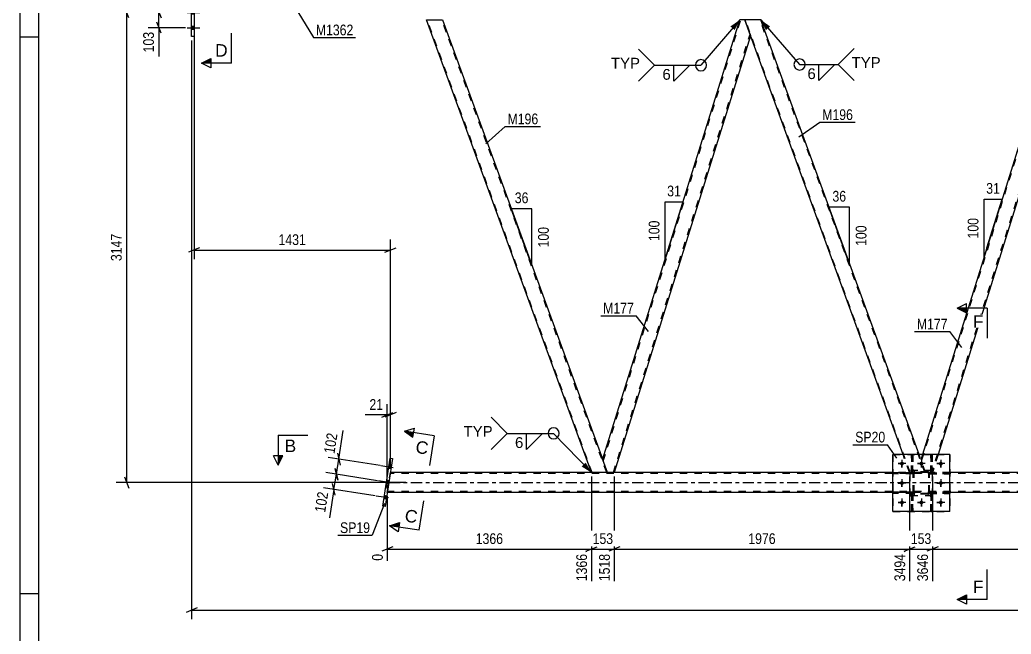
# Model space of a CAD drawing. Header units: millimetres. Extents: x 0 to 841, y 0 to 594.
# Drawn here: x 0 to 265.2, y 287.2 to 451.6 of the extents above; entities that cross this region are included whole.
import ezdxf

# ---------------------------------------------------------------- set-up
doc = ezdxf.new("R2010")
doc.units = ezdxf.units.MM
doc.linetypes.add('DXK_LINE_DOT2', pattern=[3.9198, 1.9599, -1.9599])
doc.linetypes.add('DXK_LINE_DOT3', pattern=[5.9187, 2.979, -0.9799, 0.9799, -0.9799])
doc.styles.add('Arial', font='ARIAL.TTF', dxfattribs={"height": 0.2})
doc.styles.add('Arial Narrow', font='ARIALN.TTF', dxfattribs={"height": 0.2})

# ---------------------------------------------------------------- blocks, each defined once
blk = doc.blocks.new('Unknown-814735583-1133')
at = {"color": 5, "linetype": 'Continuous'}
for p, q in [((0, 594), (0, 0)), ((5, 589), (5, 5)), ((5, 447), (0, 447)), ((5, 298), (0, 298))]:
    blk.add_line(p, q, dxfattribs=at)
blk = doc.blocks.new('Part-814735583-3756 - 3299')
at = {"color": 7, "linetype": 'DXK_LINE_DOT2'}
for p, q in [((239.02, 330.4), (233.62, 330.4)), ((233.62, 330.08), (233.62, 330.4)), ((239.02, 330.08), (233.62, 330.08)), ((238.42, 330.08), (238.42, 330.4)), ((239.02, 330.4), (239.02, 330.08))]:
    blk.add_line(p, q, dxfattribs=at)
blk = doc.blocks.new('Part-814735583-3617 - 3299')
at = {"color": 7, "linetype": 'DXK_LINE_DOT2'}
for p, q in [((278.03, 451.64), (241.21, 333.52)), ((280.51, 447.76), (243.93, 330.42)), ((280.62, 447.44), (280.64, 447.39)), ((280.64, 447.39), (280.62, 447.44)), ((241.5, 335.24), (241.08, 333.89)), ((245.68, 335.24), (244.18, 330.42)), ((242.34, 330.42), (241.08, 333.89)), ((244.18, 330.42), (242.34, 330.42))]:
    blk.add_line(p, q, dxfattribs=at)
at = {"color": 2, "linetype": 'Continuous'}
for p, q in [((277.78, 451.64), (241.5, 335.24)), ((279.1, 451.64), (277.78, 451.64)), ((280.62, 447.44), (279.1, 451.64)), ((280.64, 447.39), (245.68, 335.24))]:
    blk.add_line(p, q, dxfattribs=at)
blk = doc.blocks.new('Part-814735583-3607 - 3299')
at = {"color": 2, "linetype": 'Continuous'}
for p, q in [((155.94, 333.89), (192.64, 451.64)), ((193.96, 451.64), (192.64, 451.64)), ((195.49, 447.44), (193.96, 451.64)), ((195.51, 447.39), (159.05, 330.42)), ((157.2, 330.42), (155.96, 333.84))]:
    blk.add_line(p, q, dxfattribs=at)
at = {"color": 7, "linetype": 'DXK_LINE_DOT2'}
for p, q in [((156.08, 333.52), (192.9, 451.64)), ((158.8, 330.42), (195.37, 447.76)), ((195.49, 447.44), (195.51, 447.39)), ((195.51, 447.39), (195.49, 447.44)), ((155.94, 333.89), (155.96, 333.84)), ((159.05, 330.42), (157.2, 330.42))]:
    blk.add_line(p, q, dxfattribs=at)
blk = doc.blocks.new('Part-814735583-3693 - 3299')
at = {"color": 2, "linetype": 'Continuous'}
for p, q in [((248.82, 335.24), (233.62, 335.24)), ((233.62, 320.04), (233.62, 335.24)), ((248.82, 320.04), (248.82, 335.24)), ((248.82, 320.04), (233.62, 320.04))]:
    blk.add_line(p, q, dxfattribs=at)
blk = doc.blocks.new('Part-814735583-3585 - 3299')
at = {"color": 7, "linetype": 'DXK_LINE_DOT2'}
for p, q in [((244.22, 331.04), (238.22, 331.04)), ((238.22, 324.24), (238.22, 331.04)), ((244.22, 324.24), (244.22, 331.04)), ((244.22, 324.24), (238.22, 324.24))]:
    blk.add_line(p, q, dxfattribs=at)
blk = doc.blocks.new('Bolt-814735583-3514 - 3299')
at = {"color": 1, "linetype": 'Continuous'}
for p, q in [((234.98, 332.84), (235.67, 332.84)), ((236.02, 333.88), (236.02, 333.19)), ((236.02, 331.8), (236.02, 332.49)), ((237.06, 332.84), (236.37, 332.84)), ((240.18, 332.84), (240.87, 332.84)), ((241.22, 333.88), (241.22, 333.19)), ((241.22, 331.8), (241.22, 332.49)), ((242.26, 332.84), (241.57, 332.84)), ((245.38, 332.84), (246.07, 332.84)), ((246.42, 333.88), (246.42, 333.19)), ((246.42, 331.8), (246.42, 332.49)), ((247.46, 332.84), (246.77, 332.84)), ((234.98, 327.64), (235.67, 327.64)), ((236.02, 328.68), (236.02, 327.99)), ((236.02, 326.6), (236.02, 327.29)), ((237.06, 327.64), (236.37, 327.64)), ((245.38, 327.64), (246.07, 327.64)), ((246.42, 328.68), (246.42, 327.99)), ((246.42, 326.6), (246.42, 327.29)), ((247.46, 327.64), (246.77, 327.64)), ((234.98, 322.44), (235.67, 322.44)), ((236.02, 323.48), (236.02, 322.79)), ((236.02, 321.4), (236.02, 322.09)), ((237.06, 322.44), (236.37, 322.44)), ((240.18, 322.44), (240.87, 322.44)), ((241.22, 323.48), (241.22, 322.79)), ((241.22, 321.4), (241.22, 322.09)), ((242.26, 322.44), (241.57, 322.44)), ((245.38, 322.44), (246.07, 322.44)), ((246.42, 323.48), (246.42, 322.79)), ((246.42, 321.4), (246.42, 322.09)), ((247.46, 322.44), (246.77, 322.44))]:
    blk.add_line(p, q, dxfattribs=at)
blk = doc.blocks.new('Bolt-814735583-3528 - 3299')
at = {"linetype": 'Continuous'}
for points in [[(46.61, 457.3), (46.61, 458.18), (45.97, 458.18), (45.97, 457.3)], [(46.61, 457.3), (46.61, 458.18), (45.97, 458.18), (45.97, 457.3)], [(46.61, 457.3), (46.61, 458.18), (45.97, 458.18), (45.97, 457.3)], [(46.61, 453.2), (46.61, 454.08), (45.97, 454.08), (45.97, 453.2)], [(46.61, 453.2), (46.61, 454.08), (45.97, 454.08), (45.97, 453.2)], [(46.61, 449.1), (46.61, 449.98), (45.97, 449.98), (45.97, 449.1)], [(46.61, 449.1), (46.61, 449.98), (45.97, 449.98), (45.97, 449.1)], [(46.61, 449.1), (46.61, 449.98), (45.97, 449.98), (45.97, 449.1)]]:
    blk.add_hatch(color=1, dxfattribs=at).paths.add_polyline_path(points)
at = {"color": 1, "linetype": 'Continuous'}
for p, q in [((44.81, 457.74), (48.13, 457.74)), ((44.81, 457.74), (48.13, 457.74)), ((44.81, 457.74), (48.13, 457.74)), ((45.97, 458.18), (46.61, 458.18)), ((45.97, 458.18), (46.61, 458.18)), ((45.97, 458.18), (46.61, 458.18)), ((45.97, 457.3), (46.61, 457.3)), ((45.97, 457.3), (46.61, 457.3)), ((45.97, 457.3), (46.61, 457.3)), ((44.81, 453.64), (48.13, 453.64)), ((44.81, 453.64), (48.13, 453.64)), ((45.97, 454.08), (46.61, 454.08)), ((45.97, 454.08), (46.61, 454.08)), ((45.97, 453.2), (46.61, 453.2)), ((45.97, 453.2), (46.61, 453.2)), ((44.81, 449.54), (48.13, 449.54)), ((44.81, 449.54), (48.13, 449.54)), ((44.81, 449.54), (48.13, 449.54)), ((45.97, 449.98), (46.61, 449.98)), ((45.97, 449.98), (46.61, 449.98)), ((45.97, 449.98), (46.61, 449.98)), ((45.97, 449.1), (46.61, 449.1)), ((45.97, 449.1), (46.61, 449.1)), ((45.97, 449.1), (46.61, 449.1))]:
    blk.add_line(p, q, dxfattribs=at)
blk = doc.blocks.new('Bolt-814735583-3529 - 3299')
at = {"linetype": 'Continuous'}
for points in [[(98.81, 332.37), (98.67, 331.5), (99.31, 331.4), (99.44, 332.27)], [(98.81, 332.37), (98.67, 331.5), (99.31, 331.4), (99.44, 332.27)], [(98.81, 332.37), (98.67, 331.5), (99.31, 331.4), (99.44, 332.27)], [(98.17, 328.32), (98.04, 327.45), (98.67, 327.35), (98.81, 328.22)], [(98.17, 328.32), (98.04, 327.45), (98.67, 327.35), (98.81, 328.22)], [(97.54, 324.27), (97.4, 323.4), (98.03, 323.3), (98.17, 324.17)], [(97.54, 324.27), (97.4, 323.4), (98.03, 323.3), (98.17, 324.17)], [(97.54, 324.27), (97.4, 323.4), (98.03, 323.3), (98.17, 324.17)]]:
    blk.add_hatch(color=1, dxfattribs=at).paths.add_polyline_path(points)
at = {"color": 1, "linetype": 'Continuous'}
for p, q in [((99.89, 331.75), (96.61, 332.27)), ((99.89, 331.75), (96.61, 332.27)), ((99.89, 331.75), (96.61, 332.27)), ((99.44, 332.27), (98.81, 332.37)), ((99.44, 332.27), (98.81, 332.37)), ((99.44, 332.27), (98.81, 332.37)), ((99.31, 331.4), (98.67, 331.5)), ((99.31, 331.4), (98.67, 331.5)), ((99.31, 331.4), (98.67, 331.5)), ((99.25, 327.7), (95.97, 328.22)), ((99.25, 327.7), (95.97, 328.22)), ((98.67, 327.35), (98.04, 327.45)), ((98.67, 327.35), (98.04, 327.45)), ((98.81, 328.22), (98.17, 328.32)), ((98.81, 328.22), (98.17, 328.32)), ((98.62, 323.65), (95.34, 324.17)), ((98.62, 323.65), (95.34, 324.17)), ((98.62, 323.65), (95.34, 324.17)), ((98.17, 324.17), (97.54, 324.27)), ((98.17, 324.17), (97.54, 324.27)), ((98.17, 324.17), (97.54, 324.27)), ((98.03, 323.3), (97.4, 323.4)), ((98.03, 323.3), (97.4, 323.4)), ((98.03, 323.3), (97.4, 323.4))]:
    blk.add_line(p, q, dxfattribs=at)
blk = doc.blocks.new('Part-814735583-3543 - 3299')
at = {"color": 7, "linetype": 'DXK_LINE_DOT2'}
for p, q in [((243.78, 320.04), (243.78, 324.87)), ((243.78, 324.87), (244.1, 324.87)), ((243.78, 324.27), (244.1, 324.27)), ((244.1, 324.87), (244.1, 320.04)), ((244.1, 320.04), (243.78, 320.04))]:
    blk.add_line(p, q, dxfattribs=at)
blk = doc.blocks.new('Part-814735583-3753 - 3299')
at = {"color": 7, "linetype": 'DXK_LINE_DOT2'}
for p, q in [((239.02, 325.2), (233.62, 325.2)), ((233.62, 324.88), (233.62, 325.2)), ((239.02, 324.88), (233.62, 324.88)), ((238.42, 324.88), (238.42, 325.2)), ((239.02, 325.2), (239.02, 324.88))]:
    blk.add_line(p, q, dxfattribs=at)
blk = doc.blocks.new('Part-814735583-3687 - 3299')
at = {"color": 7, "linetype": 'DXK_LINE_DOT2'}
for p, q in [((239.02, 330.16), (239.06, 330.34)), ((239.06, 330.34), (239.02, 330.16)), ((239.02, 325.12), (239.02, 330.16)), ((239.26, 330.16), (239.28, 330.25)), ((239.26, 325.12), (239.26, 330.16)), ((239.28, 330.25), (239.33, 330.33)), ((239.32, 330.6), (239.5, 330.64)), ((239.5, 330.64), (239.32, 330.6)), ((239.33, 330.33), (239.41, 330.38)), ((239.41, 330.38), (239.5, 330.4)), ((242.94, 330.64), (239.5, 330.64)), ((239.5, 330.4), (242.94, 330.4)), ((242.94, 330.64), (243.13, 330.6)), ((243.13, 330.6), (242.94, 330.64)), ((242.94, 330.4), (243.03, 330.38)), ((243.03, 330.38), (243.11, 330.33)), ((243.11, 330.33), (243.16, 330.25)), ((243.16, 330.25), (243.18, 330.16)), ((243.18, 325.12), (243.18, 330.16)), ((243.39, 330.34), (243.42, 330.16)), ((243.42, 330.16), (243.39, 330.34)), ((243.42, 325.12), (243.42, 330.16)), ((239.06, 324.93), (239.02, 325.12)), ((239.02, 325.12), (239.06, 324.93)), ((239.28, 325.03), (239.26, 325.12)), ((239.33, 324.95), (239.28, 325.03)), ((239.5, 324.64), (239.32, 324.67)), ((239.32, 324.67), (239.5, 324.64)), ((239.41, 324.9), (239.33, 324.95)), ((239.5, 324.88), (239.41, 324.9)), ((242.94, 324.88), (239.5, 324.88)), ((242.94, 324.64), (239.5, 324.64)), ((243.03, 324.9), (242.94, 324.88)), ((243.13, 324.67), (242.94, 324.64)), ((242.94, 324.64), (243.13, 324.67)), ((243.11, 324.95), (243.03, 324.9)), ((243.16, 325.03), (243.11, 324.95)), ((243.18, 325.12), (243.16, 325.03)), ((243.42, 325.12), (243.39, 324.93)), ((243.39, 324.93), (243.42, 325.12))]:
    blk.add_line(p, q, dxfattribs=at)
at = {"color": 7, "linetype": 'DXK_LINE_DOT3'}
blk.add_line((241.22, 327.64), (241.22, 327.64), dxfattribs=at)
at = {"color": 7, "linetype": 'DXK_LINE_DOT2'}
for centre, start, end in [((239.5, 330.16), 112.5, 157.5), ((239.5, 330.16), 112.5, 157.5), ((242.94, 330.16), 22.5, 67.5), ((242.94, 330.16), 22.5, 67.5), ((239.5, 325.12), 202.5, 247.5), ((239.5, 325.12), 202.5, 247.5), ((242.94, 325.12), 292.5, 337.5), ((242.94, 325.12), 292.5, 337.5)]:
    blk.add_arc(centre, 0.48, start, end, dxfattribs=at)
blk = doc.blocks.new('Part-814735583-3594 - 3299')
at = {"color": 7, "linetype": 'DXK_LINE_DOT2'}
for p, q in [((98.32, 325.14), (99.15, 330.42)), ((774.37, 330.18), (99.12, 330.18)), ((248.82, 330.42), (233.62, 330.42)), ((774.37, 325.38), (98.36, 325.38)), ((248.82, 325.14), (233.62, 325.14))]:
    blk.add_line(p, q, dxfattribs=at)
at = {"color": 2, "linetype": 'Continuous'}
for p, q in [((233.62, 330.42), (99.15, 330.42)), ((489.02, 330.42), (248.82, 330.42)), ((233.62, 325.14), (98.32, 325.14)), ((489.02, 325.14), (248.82, 325.14))]:
    blk.add_line(p, q, dxfattribs=at)
at = {"color": 7, "linetype": 'DXK_LINE_DOT3'}
blk.add_line((98.74, 327.78), (774.37, 327.78), dxfattribs=at)
blk = doc.blocks.new('Part-814735583-3612 - 3299')
at = {"color": 2, "linetype": 'Continuous'}
for p, q in [((198.22, 451.64), (193.96, 451.64)), ((240.59, 335.24), (198.22, 451.64)), ((236.33, 335.24), (195.49, 447.44))]:
    blk.add_line(p, q, dxfattribs=at)
at = {"color": 7, "linetype": 'DXK_LINE_DOT2'}
for p, q in [((193.96, 451.64), (195.49, 447.44)), ((238.25, 330.42), (194.13, 451.64)), ((242.17, 330.42), (198.05, 451.64)), ((238.08, 330.42), (236.33, 335.24)), ((242.34, 330.42), (240.59, 335.24)), ((242.34, 330.42), (238.08, 330.42))]:
    blk.add_line(p, q, dxfattribs=at)
blk = doc.blocks.new('Bolt-814735583-3618 - 3299')
at = {"linetype": 'Continuous'}
for points in [[(236.54, 332.84, -1), (235.5, 332.84, -1)], [(241.74, 332.84, -1), (240.7, 332.84, -1)], [(246.94, 332.84, -1), (245.9, 332.84, -1)], [(236.54, 327.64, -1), (235.5, 327.64, -1)], [(246.94, 327.64, -1), (245.9, 327.64, -1)], [(236.54, 322.44, -1), (235.5, 322.44, -1)], [(241.74, 322.44, -1), (240.7, 322.44, -1)], [(246.94, 322.44, -1), (245.9, 322.44, -1)]]:
    blk.add_hatch(color=1, dxfattribs=at).paths.add_polyline_path(points)
at = {"color": 1, "linetype": 'Continuous'}
for p, q in [((237.06, 332.84), (234.98, 332.84)), ((236.02, 333.88), (236.02, 331.8)), ((242.26, 332.84), (240.18, 332.84)), ((241.22, 333.88), (241.22, 331.8)), ((247.46, 332.84), (245.38, 332.84)), ((246.42, 333.88), (246.42, 331.8)), ((237.06, 327.64), (234.98, 327.64)), ((236.02, 328.68), (236.02, 326.6)), ((247.46, 327.64), (245.38, 327.64)), ((246.42, 328.68), (246.42, 326.6)), ((237.06, 322.44), (234.98, 322.44)), ((236.02, 323.48), (236.02, 321.4)), ((242.26, 322.44), (240.18, 322.44)), ((241.22, 323.48), (241.22, 321.4)), ((247.46, 322.44), (245.38, 322.44)), ((246.42, 323.48), (246.42, 321.4))]:
    blk.add_line(p, q, dxfattribs=at)
blk = doc.blocks.new('Part-814735583-3649 - 3299')
at = {"color": 2, "linetype": 'Continuous'}
for p, q in [((97.1, 321.46), (99.11, 334.3)), ((99.11, 334.3), (99.75, 334.2)), ((99.75, 334.2), (97.73, 321.36)), ((97.73, 321.36), (97.1, 321.46))]:
    blk.add_line(p, q, dxfattribs=at)
blk = doc.blocks.new('Part-814735583-3685 - 3299')
at = {"color": 2, "linetype": 'Continuous'}
for p, q in [((152.95, 330.42), (108.83, 451.64)), ((108.83, 451.64), (113.08, 451.64)), ((113.08, 451.64), (155.96, 333.84))]:
    blk.add_line(p, q, dxfattribs=at)
at = {"color": 7, "linetype": 'DXK_LINE_DOT2'}
for p, q in [((153.12, 330.42), (109, 451.64)), ((157.03, 330.42), (112.91, 451.64)), ((157.2, 330.42), (155.96, 333.84)), ((157.2, 330.42), (152.95, 330.42))]:
    blk.add_line(p, q, dxfattribs=at)
blk = doc.blocks.new('Part-814735583-3686 - 3299')
at = {"color": 7, "linetype": 'DXK_LINE_DOT2'}
for p, q in [((244.22, 331.04), (238.22, 331.04)), ((238.22, 324.24), (238.22, 331.04)), ((244.22, 324.24), (244.22, 331.04)), ((244.22, 324.24), (238.22, 324.24))]:
    blk.add_line(p, q, dxfattribs=at)
blk = doc.blocks.new('Part-814735583-3688 - 3299')
at = {"color": 7, "linetype": 'DXK_LINE_DOT2'}
for p, q in [((233.62, 335.24), (248.82, 335.24)), ((233.62, 335.24), (233.62, 320.04)), ((248.82, 335.24), (248.82, 320.04)), ((233.62, 320.04), (248.82, 320.04))]:
    blk.add_line(p, q, dxfattribs=at)
blk = doc.blocks.new('Part-814735583-3697 - 3299')
at = {"color": 7, "linetype": 'DXK_LINE_DOT2'}
for p, q in [((238.9, 324.87), (238.58, 324.87)), ((238.58, 324.87), (238.58, 320.04)), ((238.58, 324.27), (238.9, 324.27)), ((238.9, 320.04), (238.9, 324.87)), ((238.58, 320.04), (238.9, 320.04))]:
    blk.add_line(p, q, dxfattribs=at)
blk = doc.blocks.new('Part-814735583-3708 - 3299')
at = {"color": 7, "linetype": 'DXK_LINE_DOT2'}
for p, q in [((243.78, 330.39), (243.78, 335.24)), ((243.78, 335.24), (244.1, 335.24)), ((244.1, 335.24), (244.1, 330.39)), ((243.78, 330.99), (244.1, 330.99)), ((244.1, 330.39), (243.78, 330.39))]:
    blk.add_line(p, q, dxfattribs=at)
blk = doc.blocks.new('Part-814735583-3711 - 3299')
at = {"color": 7, "linetype": 'DXK_LINE_DOT2'}
for p, q in [((248.82, 325.2), (243.42, 325.2)), ((243.42, 325.2), (243.42, 324.88)), ((243.42, 324.88), (248.82, 324.88)), ((244.02, 324.88), (244.02, 325.2)), ((248.82, 324.88), (248.82, 325.2))]:
    blk.add_line(p, q, dxfattribs=at)
blk = doc.blocks.new('Part-814735583-3714 - 3299')
at = {"color": 7, "linetype": 'DXK_LINE_DOT2'}
for p, q in [((248.82, 330.4), (243.42, 330.4)), ((243.42, 330.4), (243.42, 330.08)), ((243.42, 330.08), (248.82, 330.08)), ((244.02, 330.08), (244.02, 330.4)), ((248.82, 330.08), (248.82, 330.4))]:
    blk.add_line(p, q, dxfattribs=at)
blk = doc.blocks.new('Part-814735583-3720 - 3299')
at = {"color": 7, "linetype": 'DXK_LINE_DOT2'}
for p, q in [((243.42, 330.08), (243.42, 330.4)), ((243.42, 330.4), (248.82, 330.4)), ((248.82, 330.08), (243.42, 330.08)), ((244.02, 330.08), (244.02, 330.4)), ((248.82, 330.4), (248.82, 330.08))]:
    blk.add_line(p, q, dxfattribs=at)
blk = doc.blocks.new('Part-814735583-3733 - 3299')
at = {"color": 7, "linetype": 'DXK_LINE_DOT2'}
for p, q in [((238.58, 330.39), (238.58, 335.24)), ((238.58, 335.24), (238.9, 335.24)), ((238.9, 335.24), (238.9, 330.39)), ((238.58, 330.99), (238.9, 330.99)), ((238.9, 330.39), (238.58, 330.39))]:
    blk.add_line(p, q, dxfattribs=at)
blk = doc.blocks.new('Part-814735583-3739 - 3299')
at = {"color": 7, "linetype": 'DXK_LINE_DOT2'}
for p, q in [((238.58, 320.04), (238.58, 324.87)), ((238.58, 324.87), (238.9, 324.87)), ((238.58, 324.27), (238.9, 324.27)), ((238.9, 324.87), (238.9, 320.04)), ((238.9, 320.04), (238.58, 320.04))]:
    blk.add_line(p, q, dxfattribs=at)
blk = doc.blocks.new('Part-814735583-3750 - 3299')
at = {"color": 2, "linetype": 'Continuous'}
blk.add_line((244.1, 335.24), (243.78, 335.24), dxfattribs=at)
at = {"color": 7, "linetype": 'DXK_LINE_DOT2'}
for p, q in [((243.78, 335.24), (243.78, 330.39)), ((244.1, 330.39), (244.1, 335.24)), ((243.78, 330.99), (244.1, 330.99)), ((243.78, 330.39), (244.1, 330.39))]:
    blk.add_line(p, q, dxfattribs=at)
blk = doc.blocks.new('Part-814735583-3759 - 3299')
at = {"color": 7, "linetype": 'DXK_LINE_DOT2'}
for p, q in [((243.42, 324.88), (243.42, 325.2)), ((243.42, 325.2), (248.82, 325.2)), ((248.82, 324.88), (243.42, 324.88)), ((244.02, 324.88), (244.02, 325.2)), ((248.82, 325.2), (248.82, 324.88))]:
    blk.add_line(p, q, dxfattribs=at)
blk = doc.blocks.new('Part-814735583-3761 - 3299')
at = {"color": 7, "linetype": 'DXK_LINE_DOT2'}
for p, q in [((239.02, 325.2), (233.62, 325.2)), ((233.62, 325.2), (233.62, 324.88)), ((239.02, 324.88), (233.62, 324.88)), ((238.42, 324.88), (238.42, 325.2)), ((239.02, 324.88), (239.02, 325.2))]:
    blk.add_line(p, q, dxfattribs=at)
blk = doc.blocks.new('Part-814735583-3764 - 3299')
at = {"color": 7, "linetype": 'DXK_LINE_DOT2'}
for p, q in [((239.02, 330.4), (233.62, 330.4)), ((233.62, 330.4), (233.62, 330.08)), ((239.02, 330.08), (233.62, 330.08)), ((238.42, 330.08), (238.42, 330.4)), ((239.02, 330.08), (239.02, 330.4))]:
    blk.add_line(p, q, dxfattribs=at)
blk = doc.blocks.new('Part-814735583-3765 - 3299')
at = {"color": 7, "linetype": 'DXK_LINE_DOT2'}
for p, q in [((239.02, 330.16), (239.06, 330.34)), ((239.06, 330.34), (239.02, 330.16)), ((239.02, 325.12), (239.02, 330.16)), ((239.26, 330.16), (239.28, 330.25)), ((239.26, 325.12), (239.26, 330.16)), ((239.28, 330.25), (239.33, 330.33)), ((239.32, 330.6), (239.5, 330.64)), ((239.5, 330.64), (239.32, 330.6)), ((239.33, 330.33), (239.41, 330.38)), ((239.41, 330.38), (239.5, 330.4)), ((242.94, 330.64), (239.5, 330.64)), ((239.5, 330.4), (242.94, 330.4)), ((242.94, 330.64), (243.13, 330.6)), ((243.13, 330.6), (242.94, 330.64)), ((242.94, 330.4), (243.03, 330.38)), ((243.03, 330.38), (243.11, 330.33)), ((243.11, 330.33), (243.16, 330.25)), ((243.16, 330.25), (243.18, 330.16)), ((243.18, 325.12), (243.18, 330.16)), ((243.39, 330.34), (243.42, 330.16)), ((243.42, 330.16), (243.39, 330.34)), ((243.42, 325.12), (243.42, 330.16)), ((239.06, 324.93), (239.02, 325.12)), ((239.02, 325.12), (239.06, 324.93)), ((239.28, 325.03), (239.26, 325.12)), ((239.33, 324.95), (239.28, 325.03)), ((239.5, 324.64), (239.32, 324.67)), ((239.32, 324.67), (239.5, 324.64)), ((239.41, 324.9), (239.33, 324.95)), ((239.5, 324.88), (239.41, 324.9)), ((242.94, 324.88), (239.5, 324.88)), ((242.94, 324.64), (239.5, 324.64)), ((243.03, 324.9), (242.94, 324.88)), ((243.13, 324.67), (242.94, 324.64)), ((242.94, 324.64), (243.13, 324.67)), ((243.11, 324.95), (243.03, 324.9)), ((243.16, 325.03), (243.11, 324.95)), ((243.18, 325.12), (243.16, 325.03)), ((243.42, 325.12), (243.39, 324.93)), ((243.39, 324.93), (243.42, 325.12))]:
    blk.add_line(p, q, dxfattribs=at)
at = {"color": 7, "linetype": 'DXK_LINE_DOT3'}
blk.add_line((241.22, 327.64), (241.22, 327.64), dxfattribs=at)
at = {"color": 7, "linetype": 'DXK_LINE_DOT2'}
for centre, start, end in [((239.5, 330.16), 112.5, 157.5), ((239.5, 330.16), 112.5, 157.5), ((242.94, 330.16), 22.5, 67.5), ((242.94, 330.16), 22.5, 67.5), ((239.5, 325.12), 202.5, 247.5), ((239.5, 325.12), 202.5, 247.5), ((242.94, 325.12), 292.5, 337.5), ((242.94, 325.12), 292.5, 337.5)]:
    blk.add_arc(centre, 0.48, start, end, dxfattribs=at)
blk = doc.blocks.new('Part-814735583-3770 - 3299')
at = {"color": 2, "linetype": 'Continuous'}
for p, q in [((45.97, 447.14), (45.97, 460.14)), ((45.97, 460.14), (46.61, 460.14)), ((46.61, 460.14), (46.61, 447.14)), ((46.61, 447.14), (45.97, 447.14))]:
    blk.add_line(p, q, dxfattribs=at)
blk = doc.blocks.new('Part-814735583-3779 - 3299')
at = {"color": 2, "linetype": 'Continuous'}
blk.add_line((238.9, 335.24), (238.58, 335.24), dxfattribs=at)
at = {"color": 7, "linetype": 'DXK_LINE_DOT2'}
for p, q in [((238.58, 335.24), (238.58, 330.39)), ((238.9, 330.39), (238.9, 335.24)), ((238.58, 330.99), (238.9, 330.99)), ((238.58, 330.39), (238.9, 330.39))]:
    blk.add_line(p, q, dxfattribs=at)
blk = doc.blocks.new('Part-814735583-3782 - 3299')
at = {"color": 7, "linetype": 'DXK_LINE_DOT2'}
for p, q in [((244.1, 324.87), (243.78, 324.87)), ((243.78, 324.87), (243.78, 320.04)), ((243.78, 324.27), (244.1, 324.27)), ((244.1, 320.04), (244.1, 324.87)), ((243.78, 320.04), (244.1, 320.04))]:
    blk.add_line(p, q, dxfattribs=at)
blk = doc.blocks.new('StraightDimension-814735583-4970 - 3299')
at = {"color": 7, "linetype": 'Continuous'}
for p, q in [((244.18, 329.42), (244.18, 301.36)), ((323.22, 329.42), (323.22, 301.36)), ((245.68, 310.57), (242.68, 309.37)), ((321.72, 309.37), (324.72, 310.57)), ((244.18, 309.97), (323.22, 309.97))]:
    blk.add_line(p, q, dxfattribs=at)
at = {"color": 0}
blk.add_wipeout([(287.96, 310.72), (287.96, 314.92), (279.44, 314.92), (279.44, 310.72)], dxfattribs=at)
at = {"color": 0, "linetype": 'Continuous'}
blk.add_wipeout([(322.62, 309.27), (318.42, 309.27), (318.42, 300.76), (322.62, 300.76)], dxfattribs=at)
at = {"color": 3, "style": 'Arial Narrow'}
blk.add_text('1976', height=2.863, dxfattribs=at).set_placement((280.04, 311.32))
at = {"color": 3, "linetype": 'Continuous', "style": 'Arial Narrow'}
blk.add_text('5622', height=2.863, rotation=90.0002, dxfattribs=at).set_placement((322.02, 301.36))
blk = doc.blocks.new('StraightDimension-814735583-4672 - 3299')
at = {"color": 7, "linetype": 'Continuous'}
for p, q in [((152.95, 329.42), (152.95, 301.36)), ((98.32, 324.14), (98.32, 306.84)), ((99.82, 310.57), (96.82, 309.37)), ((151.45, 309.37), (154.45, 310.57)), ((98.32, 309.97), (152.95, 309.97))]:
    blk.add_line(p, q, dxfattribs=at)
at = {"color": 0}
blk.add_wipeout([(129.89, 310.72), (129.89, 314.92), (121.38, 314.92), (121.38, 310.72)], dxfattribs=at)
at = {"color": 0, "linetype": 'Continuous'}
for points in [[(97.72, 309.27), (93.52, 309.27), (93.52, 306.24), (97.72, 306.24)], [(152.35, 309.27), (148.15, 309.27), (148.15, 300.76), (152.35, 300.76)]]:
    blk.add_wipeout(points, dxfattribs=at)
at = {"color": 3, "style": 'Arial Narrow'}
blk.add_text('1366', height=2.863, dxfattribs=at).set_placement((121.98, 311.32))
at = {"color": 3, "linetype": 'Continuous', "style": 'Arial Narrow'}
for s, height, p in [('0', 2.86, (97.12, 306.84)), ('1366', 2.863, (151.75, 301.36))]:
    blk.add_text(s, height=height, rotation=90.0002, dxfattribs=at).set_placement(p)
blk = doc.blocks.new('AngleDimension-814735583-3883 - 3299')
at = {"color": 7, "linetype": 'Continuous'}
for p, q in [((218.8, 395.1), (216.48, 401.48)), ((222.02, 401.48), (216.48, 401.48)), ((222.02, 386.25), (216.48, 401.48)), ((222.02, 386.25), (222.02, 401.48))]:
    blk.add_line(p, q, dxfattribs=at)
at = {"color": 0}
for points in [[(221.68, 402.38), (221.68, 406.58), (216.82, 406.58), (216.82, 402.38)], [(227.12, 397.21), (222.92, 397.21), (222.92, 390.52), (227.12, 390.52)]]:
    blk.add_wipeout(points, dxfattribs=at)
at = {"color": 3, "style": 'Arial Narrow'}
blk.add_text('36', height=2.863, dxfattribs=at).set_placement((217.42, 402.98))
blk.add_text('100', height=2.863, rotation=90.0002, dxfattribs=at).set_placement((226.52, 391.12))
blk = doc.blocks.new('AngleDimension-814735583-3897 - 3299')
at = {"color": 7, "linetype": 'Continuous'}
for p, q in [((132.68, 397.81), (131.49, 401.06)), ((137.03, 401.06), (131.49, 401.06)), ((137.03, 385.84), (131.49, 401.06)), ((137.03, 385.84), (137.03, 401.06))]:
    blk.add_line(p, q, dxfattribs=at)
at = {"color": 0}
for points in [[(136.69, 401.96), (136.69, 406.16), (131.83, 406.16), (131.83, 401.96)], [(142.13, 396.8), (137.93, 396.8), (137.93, 390.11), (142.13, 390.11)]]:
    blk.add_wipeout(points, dxfattribs=at)
at = {"color": 3, "style": 'Arial Narrow'}
blk.add_text('36', height=2.863, dxfattribs=at).set_placement((132.43, 402.56))
blk.add_text('100', height=2.863, rotation=90.0002, dxfattribs=at).set_placement((141.53, 390.71))
blk = doc.blocks.new('StraightDimension-814735583-3974 - 3299')
at = {"color": 7, "linetype": 'Continuous'}
for p, q in [((44.3, 453.64), (34.37, 453.64)), ((36.62, 455.14), (37.82, 452.14)), ((37.22, 449.54), (37.22, 453.64)), ((37.82, 448.04), (36.62, 451.04)), ((44.3, 449.54), (34.37, 449.54))]:
    blk.add_line(p, q, dxfattribs=at)
at = {"color": 0}
blk.add_wipeout([(36.47, 449.02), (32.27, 449.02), (32.27, 442.33), (36.47, 442.33)], dxfattribs=at)
at = {"color": 7, "linetype": 'Continuous'}
blk.add_line((37.22, 449.54), (37.22, 441.81), dxfattribs=at)
blk.add_line((37.22, 449.54), (37.22, 441.81), dxfattribs=at)
at = {"color": 3, "style": 'Arial Narrow'}
blk.add_text('103', height=2.863, rotation=90.0002, dxfattribs=at).set_placement((35.87, 442.93))
blk = doc.blocks.new('StraightDimension-814735583-10506 - 3299')
at = {"color": 7, "linetype": 'Continuous'}
for p, q in [((84.33, 331.56), (85.05, 328.41)), ((95.74, 328.25), (81.87, 330.43)), ((84.05, 325.94), (84.69, 329.99)), ((95.1, 324.2), (81.24, 326.38)), ((84.41, 324.36), (83.69, 327.51))]:
    blk.add_line(p, q, dxfattribs=at)
at = {"color": 0}
blk.add_wipeout([(83.23, 325.54), (79.08, 326.19), (78.04, 319.58), (82.19, 318.93)], dxfattribs=at)
at = {"color": 7, "linetype": 'Continuous'}
blk.add_line((84.05, 325.94), (82.85, 318.3), dxfattribs=at)
blk.add_line((84.05, 325.94), (82.85, 318.3), dxfattribs=at)
at = {"color": 3, "style": 'Arial Narrow'}
blk.add_text('102', height=2.863, rotation=81.0735, dxfattribs=at).set_placement((81.69, 319.62))
blk = doc.blocks.new('StraightDimension-814735583-4637 - 3299')
at = {"color": 7, "linetype": 'Continuous'}
for p, q in [((45.97, 446.14), (45.97, 291.2)), ((47.47, 294.2), (44.47, 293)), ((45.97, 293.6), (785.23, 293.6))]:
    blk.add_line(p, q, dxfattribs=at)
blk = doc.blocks.new('StraightDimension-814735583-4648 - 3299')
at = {"color": 7, "linetype": 'Continuous'}
for p, q in [((159.05, 329.42), (159.05, 301.36)), ((238.08, 329.42), (238.08, 301.36)), ((160.55, 310.57), (157.55, 309.37)), ((236.58, 309.37), (239.58, 310.57)), ((159.05, 309.97), (238.08, 309.97))]:
    blk.add_line(p, q, dxfattribs=at)
at = {"color": 0}
blk.add_wipeout([(202.82, 310.72), (202.82, 314.92), (194.31, 314.92), (194.31, 310.72)], dxfattribs=at)
at = {"color": 0, "linetype": 'Continuous'}
blk.add_wipeout([(237.48, 309.27), (233.28, 309.27), (233.28, 300.76), (237.48, 300.76)], dxfattribs=at)
at = {"color": 3, "style": 'Arial Narrow'}
blk.add_text('1976', height=2.863, dxfattribs=at).set_placement((194.91, 311.32))
at = {"color": 3, "linetype": 'Continuous', "style": 'Arial Narrow'}
blk.add_text('3494', height=2.863, rotation=90.0002, dxfattribs=at).set_placement((236.88, 301.36))
blk = doc.blocks.new('StraightDimension-814735583-4689 - 3299')
at = {"color": 7, "linetype": 'Continuous'}
for p, q in [((152.95, 329.42), (152.95, 301.36)), ((159.05, 329.42), (159.05, 301.36)), ((151.45, 309.37), (154.45, 310.57)), ((160.55, 310.57), (157.55, 309.37)), ((152.95, 309.97), (159.05, 309.97))]:
    blk.add_line(p, q, dxfattribs=at)
at = {"color": 0}
blk.add_wipeout([(159.34, 310.72), (159.34, 314.92), (152.66, 314.92), (152.66, 310.72)], dxfattribs=at)
at = {"color": 0, "linetype": 'Continuous'}
blk.add_wipeout([(158.45, 309.27), (154.25, 309.27), (154.25, 300.76), (158.45, 300.76)], dxfattribs=at)
at = {"color": 3, "style": 'Arial Narrow'}
blk.add_text('153', height=2.863, dxfattribs=at).set_placement((153.26, 311.32))
at = {"color": 3, "linetype": 'Continuous', "style": 'Arial Narrow'}
blk.add_text('1518', height=2.863, rotation=90.0002, dxfattribs=at).set_placement((157.85, 301.36))
blk = doc.blocks.new('StraightDimension-814735583-4994 - 3299')
at = {"color": 7, "linetype": 'Continuous'}
for p, q in [((238.08, 329.42), (238.08, 301.36)), ((244.18, 329.42), (244.18, 301.36)), ((236.58, 309.37), (239.58, 310.57)), ((245.68, 310.57), (242.68, 309.37)), ((238.08, 309.97), (244.18, 309.97))]:
    blk.add_line(p, q, dxfattribs=at)
at = {"color": 0}
blk.add_wipeout([(244.48, 310.72), (244.48, 314.92), (237.79, 314.92), (237.79, 310.72)], dxfattribs=at)
at = {"color": 0, "linetype": 'Continuous'}
blk.add_wipeout([(243.58, 309.27), (239.38, 309.27), (239.38, 300.76), (243.58, 300.76)], dxfattribs=at)
at = {"color": 3, "style": 'Arial Narrow'}
blk.add_text('153', height=2.863, dxfattribs=at).set_placement((238.39, 311.32))
at = {"color": 3, "linetype": 'Continuous', "style": 'Arial Narrow'}
blk.add_text('3646', height=2.863, rotation=90.0002, dxfattribs=at).set_placement((242.98, 301.36))
blk = doc.blocks.new('StraightDimension-814735583-5030 - 3299')
at = {"color": 7, "linetype": 'Continuous'}
for p, q in [((44.97, 453.64), (25.75, 453.64)), ((29.2, 452.14), (28, 455.14)), ((28.6, 327.78), (28.6, 453.64)), ((28, 329.28), (29.2, 326.28)), ((103.28, 327.78), (25.75, 327.78))]:
    blk.add_line(p, q, dxfattribs=at)
at = {"color": 0}
blk.add_wipeout([(27.85, 394.97), (23.65, 394.97), (23.65, 386.46), (27.85, 386.46)], dxfattribs=at)
at = {"color": 3, "style": 'Arial Narrow'}
blk.add_text('3147', height=2.863, rotation=90.0002, dxfattribs=at).set_placement((27.25, 387.06))
blk = doc.blocks.new('StraightDimension-814735583-10477 - 3299')
at = {"color": 7, "linetype": 'Continuous'}
for p, q in [((46.61, 450.64), (46.61, 387.61)), ((99.15, 331.42), (99.15, 392.86)), ((48.11, 390.61), (45.11, 389.41)), ((46.61, 390.01), (99.15, 390.01)), ((97.65, 389.41), (100.65, 390.61))]:
    blk.add_line(p, q, dxfattribs=at)
at = {"color": 0}
blk.add_wipeout([(77.14, 390.76), (77.14, 394.96), (68.62, 394.96), (68.62, 390.76)], dxfattribs=at)
at = {"color": 3, "style": 'Arial Narrow'}
blk.add_text('1431', height=2.863, dxfattribs=at).set_placement((69.22, 391.36))
blk = doc.blocks.new('StraightDimension-814735583-10492 - 3299')
at = {"color": 7, "linetype": 'Continuous'}
for p, q in [((98.32, 326.14), (98.32, 348.73)), ((99.15, 331.42), (99.15, 348.73)), ((96.82, 345.28), (99.82, 346.48)), ((100.65, 346.48), (97.65, 345.28)), ((98.32, 345.88), (99.15, 345.88))]:
    blk.add_line(p, q, dxfattribs=at)
at = {"color": 0}
blk.add_wipeout([(97.8, 346.63), (97.8, 350.83), (92.94, 350.83), (92.94, 346.63)], dxfattribs=at)
at = {"color": 7, "linetype": 'Continuous'}
blk.add_line((98.32, 345.88), (92.42, 345.88), dxfattribs=at)
blk.add_line((98.32, 345.88), (92.42, 345.88), dxfattribs=at)
at = {"color": 3, "style": 'Arial Narrow'}
blk.add_text('21', height=2.863, dxfattribs=at).set_placement((93.54, 347.23))
blk = doc.blocks.new('StraightDimension-814735583-10505 - 3299')
at = {"color": 7, "linetype": 'Continuous'}
for p, q in [((96.37, 332.3), (82.51, 334.48)), ((84.96, 335.61), (85.68, 332.46)), ((85.05, 328.41), (84.33, 331.56)), ((84.69, 329.99), (85.32, 334.04)), ((95.74, 328.25), (81.87, 330.43))]:
    blk.add_line(p, q, dxfattribs=at)
at = {"color": 0}
blk.add_wipeout([(85.7, 341.28), (81.55, 341.93), (80.52, 335.32), (84.67, 334.67)], dxfattribs=at)
at = {"color": 7, "linetype": 'Continuous'}
blk.add_line((85.32, 334.04), (86.52, 341.68), dxfattribs=at)
blk.add_line((85.32, 334.04), (86.52, 341.68), dxfattribs=at)
at = {"color": 3, "style": 'Arial Narrow'}
blk.add_text('102', height=2.863, rotation=81.0735, dxfattribs=at).set_placement((84.17, 335.36))
blk = doc.blocks.new('AngleDimension-814735583-10589 - 3299')
at = {"color": 7, "linetype": 'Continuous'}
for p, q in [((172.63, 402.89), (177.45, 402.89)), ((172.63, 387.43), (177.45, 402.89)), ((172.63, 387.43), (172.63, 402.89)), ((172.7, 387.66), (172.63, 387.43))]:
    blk.add_line(p, q, dxfattribs=at)
at = {"color": 0}
for points in [[(177.47, 403.79), (177.47, 407.99), (172.61, 407.99), (172.61, 403.79)], [(171.73, 398.5), (167.53, 398.5), (167.53, 391.82), (171.73, 391.82)]]:
    blk.add_wipeout(points, dxfattribs=at)
at = {"color": 3, "style": 'Arial Narrow'}
blk.add_text('31', height=2.863, dxfattribs=at).set_placement((173.21, 404.39))
blk.add_text('100', height=2.863, rotation=90.0002, dxfattribs=at).set_placement((171.13, 392.42))
blk = doc.blocks.new('AngleDimension-814735583-10603 - 3299')
at = {"color": 7, "linetype": 'Continuous'}
for p, q in [((257.98, 403.59), (262.8, 403.59)), ((257.98, 388.12), (262.8, 403.59)), ((257.98, 388.12), (257.98, 403.59)), ((258.75, 390.59), (262.8, 403.59))]:
    blk.add_line(p, q, dxfattribs=at)
at = {"color": 0}
for points in [[(262.82, 404.49), (262.82, 408.69), (257.96, 408.69), (257.96, 404.49)], [(257.08, 399.2), (252.88, 399.2), (252.88, 392.51), (257.08, 392.51)]]:
    blk.add_wipeout(points, dxfattribs=at)
at = {"color": 3, "style": 'Arial Narrow'}
blk.add_text('31', height=2.863, dxfattribs=at).set_placement((258.56, 405.09))
blk.add_text('100', height=2.863, rotation=90.0002, dxfattribs=at).set_placement((256.48, 393.11))
blk = doc.blocks.new('WeldMark-814735583-5062 - 3299')
at = {"linetype": 'Continuous'}
blk.add_hatch(color=30, dxfattribs=at).paths.add_polyline_path([(151.41, 333.1), (152.95, 330.42), (150.33, 332.06)])
at = {"color": 3, "linetype": 'Continuous'}
for q in [(126.11, 345.23), (126.11, 336.66)]:
    blk.add_line((130.39, 340.94), q, dxfattribs=at)
at = {"color": 30, "linetype": 'Continuous'}
blk.add_line((152.95, 330.42), (142.82, 340.94), dxfattribs=at)
at = {"color": 3, "linetype": 'Continuous'}
for start, end in [(90, 270), (270, 90)]:
    blk.add_arc((142.82, 340.94), 1.5, start, end, dxfattribs=at)
at = {"color": 0}
blk.add_wipeout([(134.92, 336.84), (134.92, 340.24), (132.29, 340.24), (132.29, 336.84)], dxfattribs=at)
at = {"color": 30, "linetype": 'Continuous'}
blk.add_line((130.39, 340.94), (142.82, 340.94), dxfattribs=at)
at = {"color": 3, "linetype": 'Continuous'}
for p, q in [((135.57, 340.94), (139.86, 340.94)), ((139.86, 340.94), (135.57, 336.66)), ((135.57, 336.66), (135.57, 340.94))]:
    blk.add_line(p, q, dxfattribs=at)
at = {"color": 3, "style": 'Arial'}
blk.add_text('6', height=2.87, dxfattribs=at).set_placement((132.49, 337.04))
at = {"color": 0, "linetype": 'Continuous'}
blk.add_wipeout([(126.49, 340.04), (126.49, 343.04), (118.72, 343.04), (118.72, 340.04)], dxfattribs=at)
blk.add_wipeout([(126.49, 340.04), (126.49, 343.04), (118.72, 343.04), (118.72, 340.04)], dxfattribs=at)
at = {"color": 3, "linetype": 'Continuous', "style": 'Arial'}
blk.add_text('TYP', height=2.865, dxfattribs=at).set_placement((118.72, 340.04))
blk = doc.blocks.new('Mark-814735583-3354 - 3299')
at = {"color": 0}
blk.add_wipeout([(89.25, 447.49), (89.25, 450.49), (79.2, 450.49), (79.2, 447.49)], dxfattribs=at)
blk.add_wipeout([(89.25, 447.49), (89.25, 450.49), (79.2, 450.49), (79.2, 447.49)], dxfattribs=at)
at = {"color": 30, "linetype": 'Continuous'}
for p, q in [((72.43, 457.09), (78.6, 446.89)), ((78.6, 446.89), (89.85, 446.89))]:
    blk.add_line(p, q, dxfattribs=at)
at = {"color": 3, "style": 'Arial Narrow'}
blk.add_text('M1362', height=2.863, dxfattribs=at).set_placement((79.2, 447.49))
blk = doc.blocks.new('Mark-814735583-3613 - 3299')
at = {"color": 0}
blk.add_wipeout([(248.22, 368.77), (248.22, 371.77), (240, 371.77), (240, 368.77)], dxfattribs=at)
blk.add_wipeout([(248.22, 368.77), (248.22, 371.77), (240, 371.77), (240, 368.77)], dxfattribs=at)
at = {"color": 30, "linetype": 'Continuous'}
for p in [(239.4, 368.17), (252.02, 363.89)]:
    blk.add_line(p, (248.82, 368.17), dxfattribs=at)
at = {"color": 3, "style": 'Arial Narrow'}
blk.add_text('M177', height=2.863, dxfattribs=at).set_placement((240, 368.77))
blk = doc.blocks.new('Mark-814735583-3603 - 3299')
at = {"color": 0}
blk.add_wipeout([(164.29, 373.02), (164.29, 376.02), (156.07, 376.02), (156.07, 373.02)], dxfattribs=at)
blk.add_wipeout([(164.29, 373.02), (164.29, 376.02), (156.07, 376.02), (156.07, 373.02)], dxfattribs=at)
at = {"color": 30, "linetype": 'Continuous'}
for p in [(155.47, 372.42), (168.18, 368.22)]:
    blk.add_line(p, (164.89, 372.42), dxfattribs=at)
at = {"color": 3, "style": 'Arial Narrow'}
blk.add_text('M177', height=2.863, dxfattribs=at).set_placement((156.07, 373.02))
blk = doc.blocks.new('Mark-814735583-3608 - 3299')
at = {"color": 0}
blk.add_wipeout([(222.91, 424.82), (222.91, 427.82), (214.69, 427.82), (214.69, 424.82)], dxfattribs=at)
blk.add_wipeout([(222.91, 424.82), (222.91, 427.82), (214.69, 427.82), (214.69, 424.82)], dxfattribs=at)
at = {"color": 30, "linetype": 'Continuous'}
for p, q in [((208.39, 420.29), (214.09, 424.22)), ((214.09, 424.22), (223.51, 424.22))]:
    blk.add_line(p, q, dxfattribs=at)
at = {"color": 3, "style": 'Arial Narrow'}
blk.add_text('M196', height=2.863, dxfattribs=at).set_placement((214.69, 424.82))
blk = doc.blocks.new('Mark-814735583-3645 - 3299')
at = {"color": 0}
blk.add_wipeout([(93.71, 314.26), (93.71, 317.26), (85.67, 317.26), (85.67, 314.26)], dxfattribs=at)
blk.add_wipeout([(93.71, 314.26), (93.71, 317.26), (85.67, 317.26), (85.67, 314.26)], dxfattribs=at)
at = {"color": 30, "linetype": 'Continuous'}
for p in [(97.54, 322.16), (85.07, 313.66)]:
    blk.add_line(p, (94.31, 313.66), dxfattribs=at)
at = {"color": 3, "style": 'Arial Narrow'}
blk.add_text('SP19', height=2.863, dxfattribs=at).set_placement((85.67, 314.26))
blk = doc.blocks.new('Mark-814735583-3681 - 3299')
at = {"color": 0}
blk.add_wipeout([(138.71, 423.68), (138.71, 426.68), (130.49, 426.68), (130.49, 423.68)], dxfattribs=at)
blk.add_wipeout([(138.71, 423.68), (138.71, 426.68), (130.49, 426.68), (130.49, 423.68)], dxfattribs=at)
at = {"color": 30, "linetype": 'Continuous'}
for p, q in [((124.64, 418.45), (129.89, 423.08)), ((129.89, 423.08), (139.31, 423.08))]:
    blk.add_line(p, q, dxfattribs=at)
at = {"color": 3, "style": 'Arial Narrow'}
blk.add_text('M196', height=2.863, dxfattribs=at).set_placement((130.49, 423.68))
blk = doc.blocks.new('Mark-814735583-3689 - 3299')
at = {"color": 0}
blk.add_wipeout([(231.54, 338.5), (231.54, 341.5), (223.51, 341.5), (223.51, 338.5)], dxfattribs=at)
blk.add_wipeout([(231.54, 338.5), (231.54, 341.5), (223.51, 341.5), (223.51, 338.5)], dxfattribs=at)
at = {"color": 30, "linetype": 'Continuous'}
for p in [(222.91, 337.9), (234.67, 334.31)]:
    blk.add_line(p, (232.14, 337.9), dxfattribs=at)
at = {"color": 3, "style": 'Arial Narrow'}
blk.add_text('SP20', height=2.863, dxfattribs=at).set_placement((223.51, 338.5))
blk = doc.blocks.new('SectionMark-814735583-5044 - 3299')
at = {"color": 6, "linetype": 'Continuous'}
for p, q in [((48.61, 479.97), (51.11, 481.22)), ((56.61, 479.97), (48.61, 479.97)), ((56.61, 440.04), (48.61, 440.04)), ((51.11, 438.79), (48.61, 440.04))]:
    blk.add_line(p, q, dxfattribs=at)
at = {"color": 0, "linetype": 'Continuous'}
for points in [[(55.61, 474.72), (55.61, 478.22), (52.24, 478.22), (52.24, 474.72)], [(55.61, 441.79), (55.61, 445.29), (52.24, 445.29), (52.24, 441.79)]]:
    blk.add_wipeout(points, dxfattribs=at)
at = {"linetype": 'Continuous'}
for points in [[(51.11, 479.97), (51.11, 478.72), (48.61, 479.97)], [(51.11, 441.29), (51.11, 440.04), (48.61, 440.04)]]:
    blk.add_hatch(color=6, dxfattribs=at).paths.add_polyline_path(points)
at = {"color": 6, "linetype": 'Continuous'}
for p, q in [((51.11, 478.72), (51.11, 481.22)), ((48.61, 479.97), (51.11, 478.72)), ((56.61, 479.97), (56.61, 471.97)), ((56.61, 440.04), (56.61, 448.04)), ((48.61, 440.04), (51.11, 441.29)), ((51.11, 441.29), (51.11, 438.79))]:
    blk.add_line(p, q, dxfattribs=at)
at = {"color": 3, "linetype": 'Continuous', "style": 'Arial'}
for p in [(52.24, 474.72), (52.24, 441.79)]:
    blk.add_text('D', height=3.34, dxfattribs=at).set_placement(p)
blk = doc.blocks.new('SectionMark-814735583-5054 - 3299')
at = {"color": 6, "linetype": 'Continuous'}
for p, q in [((69.08, 340.42), (69.08, 332.42)), ((69.08, 332.42), (67.83, 334.92))]:
    blk.add_line(p, q, dxfattribs=at)
at = {"color": 0, "linetype": 'Continuous'}
blk.add_wipeout([(73.94, 335.92), (73.94, 339.42), (70.83, 339.42), (70.83, 335.92)], dxfattribs=at)
at = {"linetype": 'Continuous'}
blk.add_hatch(color=6, dxfattribs=at).paths.add_polyline_path([(69.08, 334.92), (70.33, 334.92), (69.08, 332.42)])
at = {"color": 6, "linetype": 'Continuous'}
for p, q in [((69.08, 340.42), (77.08, 340.42)), ((70.33, 334.92), (67.83, 334.92)), ((69.08, 332.42), (70.33, 334.92))]:
    blk.add_line(p, q, dxfattribs=at)
at = {"color": 3, "linetype": 'Continuous', "style": 'Arial'}
blk.add_text('B', height=3.34, dxfattribs=at).set_placement((70.83, 335.92))
blk = doc.blocks.new('SectionMark-814735583-5056 - 3299')
at = {"linetype": 'Continuous'}
for points in [[(253.32, 374.44), (253.32, 373.19), (250.82, 374.44)], [(253.32, 297.7), (253.32, 296.45), (250.82, 296.45)]]:
    blk.add_hatch(color=6, dxfattribs=at).paths.add_polyline_path(points)
at = {"color": 6, "linetype": 'Continuous'}
for p, q in [((250.82, 374.44), (253.32, 375.69)), ((258.82, 374.44), (250.82, 374.44)), ((250.82, 374.44), (253.32, 373.19)), ((253.32, 373.19), (253.32, 375.69)), ((250.82, 296.45), (253.32, 297.7)), ((253.32, 297.7), (253.32, 295.2)), ((258.82, 296.45), (250.82, 296.45)), ((253.32, 295.2), (250.82, 296.45))]:
    blk.add_line(p, q, dxfattribs=at)
at = {"color": 0, "linetype": 'Continuous'}
for points in [[(257.82, 369.19), (257.82, 372.69), (254.97, 372.69), (254.97, 369.19)], [(257.82, 298.2), (257.82, 301.7), (254.97, 301.7), (254.97, 298.2)]]:
    blk.add_wipeout(points, dxfattribs=at)
at = {"color": 6, "linetype": 'Continuous'}
for p, q in [((258.82, 374.44), (258.82, 366.44)), ((258.82, 296.45), (258.82, 304.45))]:
    blk.add_line(p, q, dxfattribs=at)
at = {"color": 3, "linetype": 'Continuous', "style": 'Arial'}
for p in [(254.97, 369.19), (254.97, 298.2)]:
    blk.add_text('F', height=3.34, dxfattribs=at).set_placement(p)
blk = doc.blocks.new('WeldMark-814735583-5075 - 3299')
at = {"linetype": 'Continuous'}
blk.add_hatch(color=30, dxfattribs=at).paths.add_polyline_path([(190.12, 449.85), (192.64, 451.64), (191.26, 448.88)])
at = {"color": 30, "linetype": 'Continuous'}
blk.add_line((192.64, 451.64), (182.25, 439.5), dxfattribs=at)
at = {"color": 3, "linetype": 'Continuous'}
for q in [(165.54, 443.78), (165.54, 435.21)]:
    blk.add_line((169.83, 439.5), q, dxfattribs=at)
for start, end in [(90, 270), (270, 90)]:
    blk.add_arc((182.25, 439.5), 1.5, start, end, dxfattribs=at)
at = {"color": 0}
blk.add_wipeout([(174.35, 435.4), (174.35, 438.8), (171.73, 438.8), (171.73, 435.4)], dxfattribs=at)
at = {"color": 30, "linetype": 'Continuous'}
blk.add_line((169.83, 439.5), (182.25, 439.5), dxfattribs=at)
at = {"color": 3, "linetype": 'Continuous'}
for p, q in [((175.01, 439.5), (179.29, 439.5)), ((179.29, 439.5), (175.01, 435.21)), ((175.01, 435.21), (175.01, 439.5))]:
    blk.add_line(p, q, dxfattribs=at)
at = {"color": 3, "style": 'Arial'}
blk.add_text('6', height=2.87, dxfattribs=at).set_placement((171.93, 435.6))
at = {"color": 0, "linetype": 'Continuous'}
blk.add_wipeout([(165.93, 438.6), (165.93, 441.6), (158.15, 441.6), (158.15, 438.6)], dxfattribs=at)
blk.add_wipeout([(165.93, 438.6), (165.93, 441.6), (158.15, 441.6), (158.15, 438.6)], dxfattribs=at)
at = {"color": 3, "linetype": 'Continuous', "style": 'Arial'}
blk.add_text('TYP', height=2.865, dxfattribs=at).set_placement((158.15, 438.6))
blk = doc.blocks.new('WeldMark-814735583-5089 - 3299')
at = {"linetype": 'Continuous'}
blk.add_hatch(color=30, dxfattribs=at).paths.add_polyline_path([(199.62, 448.89), (198.22, 451.64), (200.75, 449.87)])
at = {"color": 30, "linetype": 'Continuous'}
blk.add_line((198.22, 451.64), (208.63, 439.68), dxfattribs=at)
at = {"color": 3, "linetype": 'Continuous'}
for q in [(223.24, 443.97), (223.24, 435.4)]:
    blk.add_line((218.95, 439.68), q, dxfattribs=at)
blk.add_arc((208.63, 439.68), 1.5, 90, 270, dxfattribs=at)
at = {"color": 0}
blk.add_wipeout([(213.15, 435.58), (213.15, 438.98), (210.53, 438.98), (210.53, 435.58)], dxfattribs=at)
at = {"color": 30, "linetype": 'Continuous'}
blk.add_line((208.63, 439.68), (218.95, 439.68), dxfattribs=at)
at = {"color": 3, "linetype": 'Continuous'}
for p, q in [((213.81, 439.68), (218.09, 439.68)), ((218.09, 439.68), (213.81, 435.4)), ((213.81, 435.4), (213.81, 439.68))]:
    blk.add_line(p, q, dxfattribs=at)
blk.add_arc((208.63, 439.68), 1.5, 270, 90, dxfattribs=at)
at = {"color": 3, "style": 'Arial'}
blk.add_text('6', height=2.87, dxfattribs=at).set_placement((210.73, 435.78))
at = {"color": 0, "linetype": 'Continuous'}
blk.add_wipeout([(230.33, 438.78), (230.33, 441.78), (222.55, 441.78), (222.55, 438.78)], dxfattribs=at)
blk.add_wipeout([(230.33, 438.78), (230.33, 441.78), (222.55, 441.78), (222.55, 438.78)], dxfattribs=at)
at = {"color": 3, "linetype": 'Continuous', "style": 'Arial'}
blk.add_text('TYP', height=2.865, dxfattribs=at).set_placement((222.55, 438.78))
blk = doc.blocks.new('SectionMark-814735583-10980 - 3299')
at = {"color": 6, "linetype": 'Continuous'}
for p, q in [((102.92, 341.51), (105.58, 342.36)), ((101.22, 314.6), (98.95, 316.22))]:
    blk.add_line(p, q, dxfattribs=at)
at = {"color": 0, "linetype": 'Continuous'}
for points in [[(109.02, 335.24), (109.56, 338.7), (106.23, 339.22), (105.69, 335.76)], [(106.13, 316.86), (106.68, 320.32), (103.35, 320.84), (102.8, 317.38)]]:
    blk.add_wipeout(points, dxfattribs=at)
at = {"linetype": 'Continuous'}
for points in [[(105.39, 341.12), (105.19, 339.89), (102.92, 341.51)], [(101.61, 317.07), (101.42, 315.83), (98.95, 316.22)]]:
    blk.add_hatch(color=6, dxfattribs=at).paths.add_polyline_path(points)
at = {"color": 6, "linetype": 'Continuous'}
for p, q in [((105.19, 339.89), (105.58, 342.36)), ((110.82, 340.27), (102.92, 341.51)), ((102.92, 341.51), (105.19, 339.89)), ((110.82, 340.27), (109.58, 332.37)), ((106.85, 314.98), (108.09, 322.88)), ((98.95, 316.22), (101.61, 317.07)), ((106.85, 314.98), (98.95, 316.22)), ((101.61, 317.07), (101.22, 314.6))]:
    blk.add_line(p, q, dxfattribs=at)
at = {"color": 3, "linetype": 'Continuous', "style": 'Arial'}
for p in [(105.69, 335.76), (102.8, 317.38)]:
    blk.add_text('C', height=3.34, rotation=-8.921, dxfattribs=at).set_placement(p)

msp = doc.modelspace()

# ---------------------------------------------------------------- block references
for name in ['Unknown-814735583-1133', 'Part-814735583-3770 - 3299', 'Bolt-814735583-3528 - 3299', 'Part-814735583-3685 - 3299', 'Part-814735583-3607 - 3299', 'Part-814735583-3612 - 3299', 'Part-814735583-3617 - 3299', 'Part-814735583-3649 - 3299', 'Part-814735583-3693 - 3299', 'Part-814735583-3688 - 3299', 'Part-814735583-3733 - 3299', 'Part-814735583-3779 - 3299', 'Part-814735583-3708 - 3299', 'Part-814735583-3750 - 3299', 'Bolt-814735583-3529 - 3299', 'Bolt-814735583-3514 - 3299', 'Bolt-814735583-3618 - 3299', 'Part-814735583-3594 - 3299', 'Part-814735583-3756 - 3299', 'Part-814735583-3764 - 3299', 'Part-814735583-3585 - 3299', 'Part-814735583-3686 - 3299', 'Part-814735583-3687 - 3299', 'Part-814735583-3765 - 3299', 'Part-814735583-3714 - 3299', 'Part-814735583-3720 - 3299', 'Part-814735583-3753 - 3299', 'Part-814735583-3761 - 3299', 'Part-814735583-3697 - 3299', 'Part-814735583-3739 - 3299', 'Part-814735583-3711 - 3299', 'Part-814735583-3759 - 3299', 'Part-814735583-3543 - 3299', 'Part-814735583-3782 - 3299']:
    msp.add_blockref(name, (0, 0))

# ---------------------------------------------------------------- next in the draw order: block references
for name in ['StraightDimension-814735583-3974 - 3299', 'AngleDimension-814735583-3897 - 3299', 'AngleDimension-814735583-3883 - 3299', 'StraightDimension-814735583-4672 - 3299', 'StraightDimension-814735583-4970 - 3299']:
    msp.add_blockref(name, (0, 0))

# ---------------------------------------------------------------- next in the draw order: block references
msp.add_blockref('StraightDimension-814735583-10506 - 3299', (0, 0))

# ---------------------------------------------------------------- next in the draw order: block references
msp.add_blockref('StraightDimension-814735583-4637 - 3299', (0, 0))

# ---------------------------------------------------------------- next in the draw order: block references
for name in ['StraightDimension-814735583-5030 - 3299', 'WeldMark-814735583-5075 - 3299', 'WeldMark-814735583-5089 - 3299', 'Mark-814735583-3608 - 3299', 'Mark-814735583-3681 - 3299', 'AngleDimension-814735583-10603 - 3299', 'AngleDimension-814735583-10589 - 3299', 'Mark-814735583-3603 - 3299', 'Mark-814735583-3613 - 3299', 'Mark-814735583-3689 - 3299', 'StraightDimension-814735583-4648 - 3299', 'Mark-814735583-3645 - 3299']:
    msp.add_blockref(name, (0, 0))

# ---------------------------------------------------------------- next in the draw order: block references
for name in ['StraightDimension-814735583-10477 - 3299', 'StraightDimension-814735583-4689 - 3299', 'StraightDimension-814735583-4994 - 3299']:
    msp.add_blockref(name, (0, 0))

# ---------------------------------------------------------------- next in the draw order: block references
for name in ['SectionMark-814735583-5044 - 3299', 'Mark-814735583-3354 - 3299', 'StraightDimension-814735583-10492 - 3299', 'WeldMark-814735583-5062 - 3299']:
    msp.add_blockref(name, (0, 0))

# ---------------------------------------------------------------- next in the draw order: block references
msp.add_blockref('StraightDimension-814735583-10505 - 3299', (0, 0))

# ---------------------------------------------------------------- next in the draw order: block references
msp.add_blockref('SectionMark-814735583-5054 - 3299', (0, 0))

# ---------------------------------------------------------------- next in the draw order: block references
for name in ['SectionMark-814735583-5056 - 3299', 'SectionMark-814735583-10980 - 3299']:
    msp.add_blockref(name, (0, 0))

doc.saveas('drawing.dxf')
